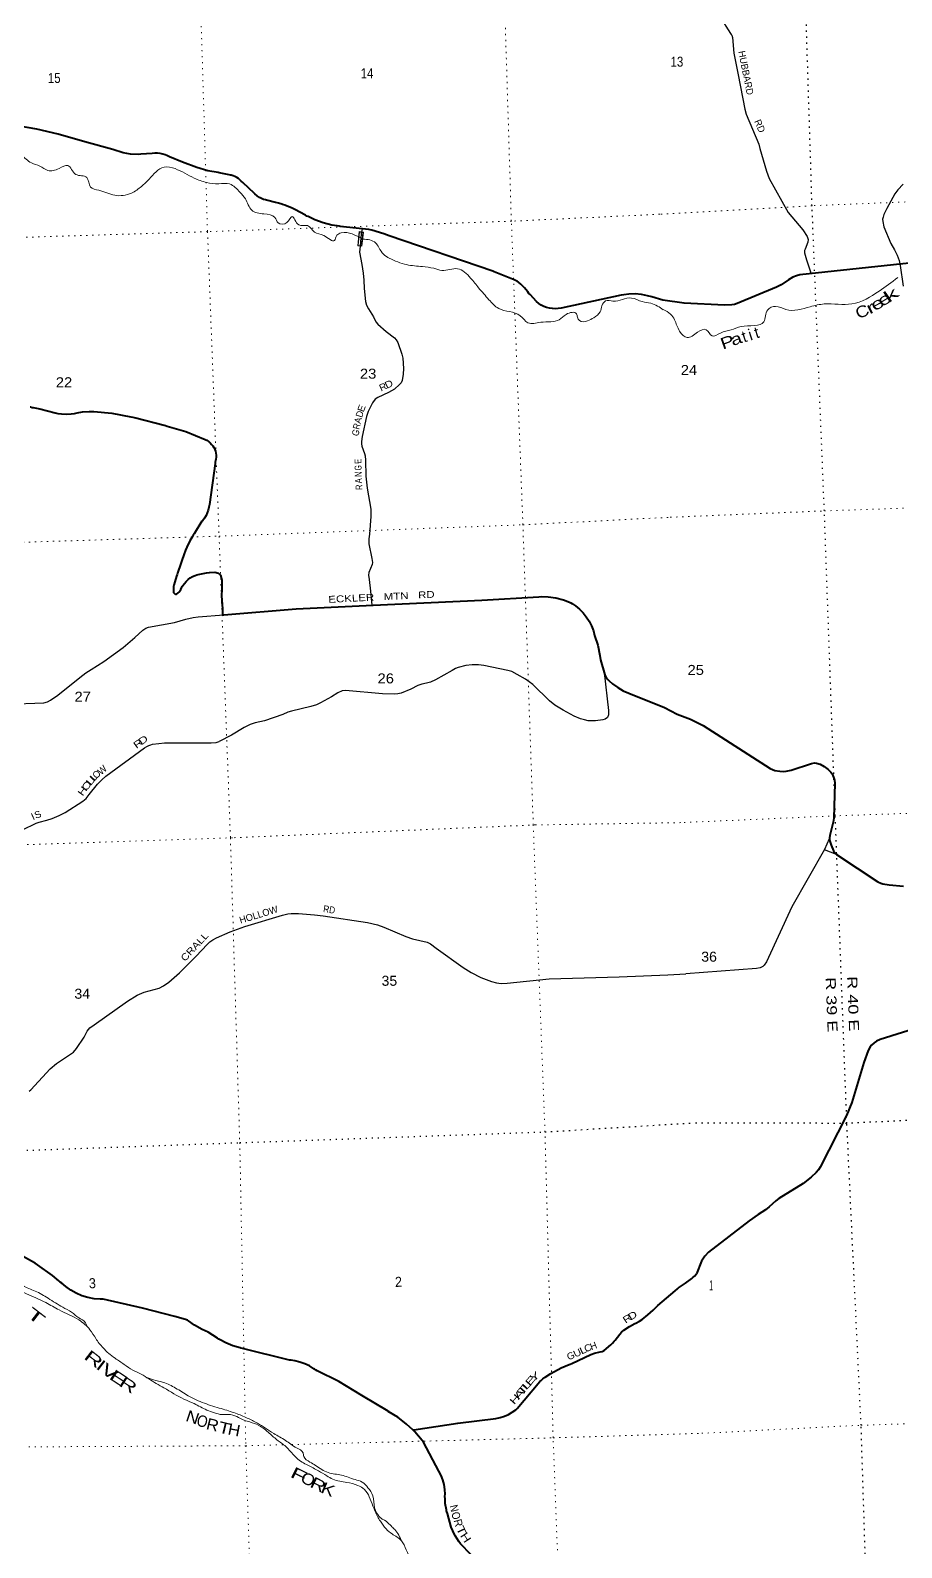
# Model space of a CAD drawing. Header units: feet. Extents: x 757852 to 1040949, y -536576 to -344549.
# Drawn here: x 780438 to 795673, y -435106 to -408566 of the extents above; entities that cross this region are included whole.
import ezdxf
from ezdxf.enums import TextEntityAlignment as Align

# ---------------------------------------------------------------- set-up
doc = ezdxf.new("R2010")
doc.units = ezdxf.units.FT
doc.header["$LTSCALE"] = 70
doc.linetypes.add('DOTTED', pattern=[1.5, 0.3, -1.2])
for name, color, linetype, lineweight in [('26', 7, 'Continuous', 40), ('29', 7, 'Continuous', 25), ('31', 7, 'Continuous', 13), ('39', 7, 'Continuous', 13), ('6', 7, 'DOTTED', 25), ('7', 7, 'DOTTED', 13)]:
    doc.layers.add(name, color=color, linetype=linetype, lineweight=lineweight)
for name, color, linetype in [('27', 7, 'Continuous'), ('30', 7, 'Continuous'), ('41', 7, 'Continuous')]:
    doc.layers.add(name, color=color, linetype=linetype)

msp = doc.modelspace()

# ---------------------------------------------------------------- linework, layer by layer
at = {"layer": '26'}
msp.add_line((786711.45, -432731.59), (786697.57, -432723.18), dxfattribs=at)
for points in [[(782660.09, -410715.87), (782612.93, -410716.29), (782566.08, -410721.64), (782370.6, -410734.24), (782321.18, -410737.43), (782320.6, -410737.42), (782191.94, -410729.07), (782060.6, -410706.6), (781883.14, -410652.39), (781392.1, -410513.99), (780921.49, -410382.7), (780549.34, -410293.16), (780113.44, -410216.6)], [(791497.82, -413286), (791302.93, -413227.52), (791230.64, -413206.9), (791122.27, -413186.09), (791012.33, -413176.72), (790902, -413178.89), (790817.42, -413189.47), (790770.83, -413195.31), (790767.42, -413196.05), (789721.2, -413424.75), (789718.59, -413425.31), (789667.99, -413433.25), (789616.83, -413435.87), (789565.69, -413433.13), (789515.11, -413425.05), (789465.65, -413411.73), (789417.85, -413393.31), (789372.25, -413370), (789329.33, -413342.05), (789289.56, -413309.77), (789179.29, -413185.36), (789154.29, -413167.13), (789136.93, -413142.13), (789132.66, -413135.98), (789078.07, -413068.78), (789016.75, -413007.65), (788972.37, -412971.83), (788952.47, -412955.77), (788922.37, -412941.57), (788900.74, -412931.37), (788574.64, -412800.72), (788549.64, -412788.56), (788524.64, -412780), (786710.69, -412158.83), (786618.07, -412123.61), (786407.04, -412060.67), (786381.31, -412052.99), (786357.04, -412050.32), (785853.19, -411994.86), (785836.76, -411993.05), (785803.19, -411987.82), (785709.59, -411973.22), (785558.68, -411934.99), (785412.58, -411881.19), (785297.91, -411824.73), (785274.83, -411813.37), (785247.91, -411798.86), (785065.48, -411700.55), (785042.14, -411687.98), (785015.48, -411677.4), (784885.84, -411625.99), (784848.95, -411611.36), (784835.84, -411606.69), (784776.25, -411588.67), (784755.24, -411582.32), (784726.25, -411575.35), (784567.12, -411537.12), (784547.76, -411532.46), (784517.12, -411523.29), (784512.54, -411521.92), (784477.24, -411507.37), (784443.66, -411489.21), (784412.16, -411467.63), (784406.09, -411462.46), (784362.79, -411425.62), (784356.09, -411419.26), (784152.11, -411225.7), (784127.11, -411201.98), (784102.11, -411178.83), (784075.89, -411157.12), (784046.29, -411137.44), (784014.8, -411120.96), (783981.75, -411107.87), (783947.52, -411098.3), (783937.47, -411096.6), (783912.47, -411092.36), (783887.47, -411088.64), (783770.33, -411064.24), (783740.62, -411058.05), (783720.33, -411054.76), (783539.56, -411020.8), (783347.45, -410963.39), (783099.82, -410870.15), (782872.71, -410777.28), (782868.26, -410775.46), (782822.71, -410754.6), (782798.22, -410743.95), (782753.24, -410729.78), (782707.03, -410720.38), (782660.09, -410715.87)], [(795969.47, -412618.19), (793891.2, -412843.81), (793835.85, -412856.88), (793772.65, -412881.27), (793695.95, -412931.48), (793566.75, -413015.5), (793487.57, -413058.41), (792799.42, -413344.74), (792752.52, -413358.87), (792702.61, -413368.24), (792574, -413373.8), (791869.9, -413337.35), (791497.82, -413286)], [(780437.43, -415152.56), (780438.83, -415152.89), (780471.48, -415160.56), (780488.83, -415164.13), (780603.28, -415187.69), (780871.15, -415255.37), (780895.26, -415261.46), (780921.15, -415265.53), (780979.98, -415274.77), (781064.72, -415279.1), (781149.46, -415274.55), (781207.97, -415265.21), (781232.97, -415261.88), (781257.97, -415257.13), (781348.22, -415239.98), (781465.12, -415230.25), (781496.05, -415230.1), (781519.61, -415229.99), (781546.05, -415232.27)], [(781546.05, -415232.27), (781860.15, -415259.47), (782194.33, -415324.1), (782230.41, -415333.44), (782255.41, -415337.93), (782280.41, -415344.32), (782777.83, -415471.53), (782802.83, -415479.37), (782827.83, -415486.69), (783155.83, -415582.76), (783496.09, -415722.49), (783504.7, -415726.63), (783522.3, -415735.09), (783554.7, -415757.61), (783558.17, -415760.02), (783584.42, -415782.68), (783608.15, -415807.96), (783629.11, -415835.58), (783647.07, -415865.25), (783661.83, -415896.62), (783673.23, -415929.37), (783681.14, -415963.13), (783685.48, -415997.53), (783686.21, -416032.2), (783683.3, -416066.75), (783678, -416094.53), (783671.41, -416120.31), (783668.01, -416144.53), (783568.1, -416856.68), (783561.41, -416907.72), (783549.42, -416957.78), (783532.27, -417006.31), (783510.13, -417052.79), (783483.26, -417096.69), (783451.94, -417137.55), (783438.9, -417152.24), (783303.05, -417370.12), (783287.46, -417395.12), (783272.33, -417420.12), (783226.36, -417494.4), (783172.79, -417605.42), (783153.21, -417657.11), (783140.64, -417690.33), (783134.85, -417707.11), (783012.81, -418060.93), (783004.19, -418085.93), (782995.47, -418110.93), (782963.04, -418210.32), (782949.14, -418269.86), (782943.32, -418294.8), (782941.68, -418319.86), (782939.85, -418347.62), (782940.69, -418371.47), (782941.57, -418396.46), (782963.81, -418421.47), (782967.15, -418423.03), (782971.64, -418424.59), (782976.26, -418425.66), (782980.97, -418426.25), (782985.71, -418426.33), (782990.44, -418425.93), (782993.64, -418425.31), (783018.56, -418410.54), (783043.63, -418385.46), (783046.78, -418381.91), (783058.45, -418365.59), (783068.36, -418348.13), (783070, -418344.37), (783079.88, -418319.52), (783094.06, -418294.37), (783103.26, -418278.06), (783130.74, -418239.4), (783162.12, -418203.82), (783197.05, -418171.73), (783235.14, -418143.45), (783275.97, -418119.32), (783319.11, -418099.58), (783349.72, -418089.29), (783370.22, -418083.28), (783399.72, -418077.69), (783519.24, -418055.01), (783520.22, -418054.82), (783569.24, -418047.53), (783662.96, -418045.08), (783730.11, -418062.11), (783763.79, -418094.76), (783787.92, -418182.16), (783787.09, -418339.08), (783780.49, -418458.06), (783799.04, -418686.5)], [(783799.04, -418686.5), (783797.49, -418767.13), (783796.99, -418793.24), (783822.01, -418791.15), (785084.11, -418685.91), (786434.56, -418619.98), (788333.16, -418534.94), (789326.83, -418471.72), (789376.74, -418468.55), (789376.83, -418468.55), (789494.47, -418473.98), (789627.79, -418494.25), (789758.26, -418528.34), (789866.84, -418569.25), (789888.36, -418577.85), (789916.84, -418596.55), (789968.05, -418630.15), (790038.62, -418687.85), (790102.78, -418752.61), (790159.81, -418823.73), (790209.09, -418900.41), (790250.09, -418981.83), (790282.35, -419067.08), (790304.11, -419148.56), (790360.21, -419321.65), (790397.91, -419499.66), (790408.24, -419576.23), (790483.08, -419836.39), (790507.53, -419886.94), (790533.67, -419917.6), (790559.67, -419941.12), (790619.37, -419995.13), (790709.43, -420060.89), (790805.87, -420116.88), (790903.71, -420160.95), (791526.44, -420407.96), (791749.18, -420528.49)], [(791749.18, -420528.49), (791981.96, -420616.54), (792109.87, -420675.85), (792203.46, -420725.8), (793372.24, -421475.22), (793417.8, -421497.61), (793456.01, -421510.88), (793546.04, -421526.06), (793608.1, -421530.39), (793655.67, -421526.49), (793743.76, -421507.9), (794098.64, -421390.5), (794151.7, -421379.78), (794183.68, -421383.68), (794247.63, -421402.41), (794318.46, -421439.92), (794388.79, -421492.15), (794435.73, -421540.71), (794456.65, -421570.97), (794482.38, -421626.38), (794497.21, -421683.35), (794505.68, -421731.3), (794487.07, -422347.47), (794478.73, -422416.84), (794415.8, -422649.7), (794409.08, -422690.84), (794413.76, -422731.43), (794440.94, -422815.58), (794482.39, -422915.6), (794505.79, -422951.5), (794536.23, -422983.31), (795259.86, -423458.89), (795307.55, -423480.62), (795344.99, -423493.1), (795455.74, -423513.39), (795706.89, -423537.43)], [(796079.73, -425974.67), (795296.67, -426218.16), (795231.61, -426248.79), (795190.6, -426274.34), (795146.93, -426314.93), (795121.97, -426346.14), (795086.36, -426409.9), (795010.69, -426619.06), (794799.96, -427320.32), (794706.71, -427544.08), (794246.88, -428451.68), (794218.8, -428498.51), (794181.36, -428542.21), (794090.89, -428626.5), (793952.26, -428734.03), (793526.22, -428997.97), (793473.18, -429038.55), (793354.1, -429146.09), (793292.24, -429194.64), (793167.45, -429278.92), (793005.05, -429387.8), (792295.48, -429939.15), (792229.97, -430007.82), (792173.81, -430095.23), (792083.74, -430317.61)], [(786694.17, -432721.13), (786235.44, -432443.27), (785830, -432198.37), (785453.79, -432012.8), (785424.27, -431998.23), (785403.79, -431983.25), (785392.93, -431975.3), (785316.42, -431928.02), (785235.39, -431889), (785150.72, -431858.66), (785063.35, -431837.34), (784997.21, -431828.38), (784968.93, -431824.55), (784947.21, -431819.22), (784171.34, -431628.81), (784146.34, -431621.86), (784121.34, -431616.16), (784107.58, -431613.02), (783978.7, -431574.29), (783854.58, -431522.29), (783757.65, -431469.16), (783732.65, -431459.8), (783707.65, -431443.24), (783548.04, -431337.53), (783442.3, -431290.42), (783306.96, -431214.62), (783201.28, -431139.93), (783183.72, -431127.51), (783151.28, -431117.73), (782962.14, -431060.67), (782400.49, -430917.46), (781709.57, -430762.08), (781659.92, -430761.39), (781551.42, -430751.58), (781444.54, -430730.49), (781340.44, -430698.34), (781240.28, -430655.49), (781145.14, -430602.4), (781056.08, -430539.66), (780986.65, -430478.96), (780961.65, -430460.47), (780936.65, -430439.48), (780827.71, -430348.02), (780561.55, -430157.83), (780524.44, -430131.32), (780511.55, -430124.17), (780198.11, -429950.4)], [(787123.38, -433044.9), (787142.72, -433042.02), (787910.84, -432927.63), (788576.83, -432846.81), (788652.93, -432831.15), (788726.97, -432807.61), (788798.15, -432776.47), (788865.68, -432738.06), (788928.83, -432692.8), (788952.95, -432672.68), (789074.93, -432526.29), (789349.43, -432201.83), (789367.95, -432179.94), (789401.13, -432152.59), (789441.51, -432121.83), (789541.38, -432060.39), (789721.41, -431962.33), (789857.48, -431904.52), (789878.98, -431895.39), (789907.48, -431882.12), (790236.89, -431728.8), (790302.13, -431704.36), (790404.43, -431680.86), (790435.9, -431671.86), (790449.63, -431667.66), (790472.98, -431656.06), (790585.88, -431557.4), (790616.36, -431526.11), (790648.4, -431493.21), (790661.54, -431476.11), (790743.27, -431369.69), (790777.38, -431336.17), (790818.46, -431298.8), (790915.22, -431237.07), (791010.63, -431184.95), (791026.05, -431177.71), (791089.85, -431143.12), (791135.47, -431112.32), (791237.46, -431035.85), (791330.89, -430949.14), (791362.16, -430914.72), (791378.78, -430896.42), (791409.87, -430870.35), (791714.14, -430615.16), (791754.79, -430578.42), (791773.41, -430561.59), (791804.79, -430540.24), (791893.22, -430480.09), (791918.22, -430460.98), (791943.22, -430444.66), (791959.15, -430432.41), (792002.48, -430399.42), (792022.33, -430381.55), (792052.1, -430357.72), (792083.74, -430317.61)], [(787123.38, -433044.9), (787017.9, -432944.63), (786861.74, -432824.6), (786693.89, -432721.55)], [(788142.53, -435227.72), (787960.78, -435038.41), (787928.41, -434996.06), (787869.8, -434907.16), (787846.97, -434861.86), (787823.84, -434811.73), (787798.94, -434746.96), (787731.04, -434509.27), (787721.29, -434479.9), (787716.33, -434459.27), (787712.86, -434444.84), (787694.25, -434332.95), (787689.44, -434252.99), (787687.03, -434212.98), (787687.41, -434202.99), (787688.57, -434172.11), (787684.39, -434087.56), (787671.4, -434003.9), (787649.73, -433922.07), (787619.63, -433842.94), (787581.42, -433767.4), (787312.86, -433262.79), (787288.46, -433230.21), (787160.66, -433080.33), (787123.38, -433044.9)]]:
    msp.add_lwpolyline(points, dxfattribs=at)
at = {"layer": '29'}
msp.add_line((794536.23, -422983.31), (794326.82, -422897.89), dxfattribs=at)
for points in [[(792485.77, -408315.07), (792682.23, -408618.15), (792694.26, -408640.21), (792701.27, -408652.25), (792713.3, -408688.35), (792738.93, -408963.38), (792814.12, -409344.37), (792929.78, -409943.9), (792955.25, -410034.3), (793178.33, -410557.63), (793194.08, -410630.94), (793310.62, -411030.97), (793358.73, -411155.32), (793686.42, -411751.03), (793948.05, -412056.62), (794020.19, -412174.21), (794036.23, -412226.35), (794035.64, -412269.89), (793984.11, -412394.83), (793976.1, -412418.9), (793974.3, -412460.09), (794007.67, -412579.31), (794088.98, -412822.34)], [(795698.38, -411253.74), (795604.65, -411353.85), (795552.53, -411426.06), (795411.99, -411682.29), (795363.12, -411787.07), (795348.08, -411831.2), (795341.07, -411867.3), (795344.07, -411907.41), (795360.46, -412000.9), (795485.58, -412292.91), (795549.53, -412402.81), (795596.83, -412499), (795627.7, -412591.34), (795648.88, -412677.72), (795701.41, -413038.64)], [(786239.87, -412039.33), (786222.13, -412122.34), (786202.42, -412338.08)], [(786202.42, -412338.08), (786194.87, -412443.96), (786237.13, -412663.27), (786256.19, -412815.26), (786271.85, -412937.24), (786272.38, -413080.02), (786301.06, -413310.02), (786315.53, -413372.25), (786348.16, -413435.04), (786438.03, -413577.28), (786481.21, -413663.58), (786514.27, -413704.53), (786658.84, -413830.65), (786802.76, -413942.73)], [(786802.76, -413942.73), (786835.15, -413977.51), (786864.01, -414026.48), (786933.05, -414231.16), (786949.36, -414302.74), (786963.17, -414482.31), (786959.4, -414579), (786939.32, -414689.5), (786919.23, -414729.69), (786894.13, -414759.82), (786806.27, -414840.19), (786703.35, -414900.47), (786512.58, -414985.85), (786469.9, -415018.5), (786422.21, -415081.29), (786346.9, -415231.98), (786315.52, -415321.13), (786241.47, -415668.97), (786228.92, -415756.87), (786226.41, -415797.05), (786236.45, -415839.75), (786281.64, -415965.32), (786291.67, -416008.01), (786296.7, -416085.87), (786301.72, -416362.13)], [(786301.72, -416362.13), (786328.09, -416571.83), (786389.59, -416939.75), (786393.35, -416993.75), (786393.35, -417069.09), (786368.25, -417380.51), (786358.21, -417460.88), (786358.21, -417546.26), (786408.41, -417802.44), (786413.44, -417837.59), (786419.71, -417874), (786412.18, -417909.16), (786356.96, -418047.29), (786353.19, -418093.76), (786363.23, -418174.13), (786383.31, -418375.04), (786408.41, -418621.15)], [(781305.34, -419883.65), (781407.23, -419804.56), (781500.13, -419745.85), (781724.24, -419608.07), (782060, -419360.2), (782262.1, -419187.35), (782402.27, -419060.16), (782456.07, -419024.28), (782506.59, -419004.72), (782956.43, -418923.18), (783158.54, -418864.48), (783285.67, -418835.13), (783370.43, -418822.08), (783822.01, -418791.15)], [(790470.84, -419800.65), (790545.83, -420465.02), (790545.83, -420540.02), (790532.79, -420582.43), (790490.42, -420611.77), (790448.04, -420628.08), (790320.91, -420646.01), (790193.78, -420641.13), (790125.33, -420628.08), (790055.24, -420608.51), (789946.04, -420562.86), (789756.98, -420458.5), (789607.03, -420367.17), (789515.76, -420295.43), (789222.38, -420008.44), (789098.51, -419913.85), (788948.56, -419832.33), (788857.29, -419783.4), (788785.58, -419760.58), (788366.69, -419674.14), (788277.06, -419662.74), (788164.59, -419661.09), (788055.4, -419675.78), (787920.11, -419713.28), (787874.47, -419729.58), (787814.18, -419760.58), (787520.8, -419923.64), (787432.78, -419966.03), (787364.33, -419982.35), (787286.09, -420001.9), (787214.39, -420028), (787090.52, -420086.71), (786921.01, -420158.46), (786862.33, -420171.49), (786810.17, -420174.75), (786595.04, -420171.5), (785949.61, -420112.8), (785889.3, -420120.94), (785812.7, -420151.93), (785701.87, -420223.68), (785512.8, -420328.04), (785439.45, -420362.28), (785343.3, -420393.27), (785004.29, -420471.54), (784940.71, -420492.73), (784854.34, -420530.24), (784534.89, -420641.13), (784371.9, -420680.26), (784280.62, -420709.61), (784176.31, -420758.54), (783954.65, -420895.51), (783739.51, -421006.4)], [(780040.55, -420353.29), (780672.95, -420327.2), (780736.53, -420312.52), (780790.3, -420281.54), (780920.69, -420196.74), (781305.34, -419883.65)], [(780302.1, -422547.36), (780538.43, -422434.85), (780593.84, -422415.28), (780727.5, -422382.66), (780822.03, -422353.31), (780942.64, -422297.87), (781046.95, -422248.95), (781353.37, -422050.01), (781412.04, -422004.35), (781464.2, -421932.6), (781614.15, -421749.97), (781687.49, -421673.33), (781757.58, -421612.99), (782435.61, -421117.27), (782472.56, -421092.21), (782510.51, -421072.83), (782542.27, -421061.21), (782576.35, -421052.68), (782684.97, -421037.37), (782781.14, -421025.95), (783244.02, -421025.95), (783602.6, -421025.95), (783685.72, -421021.07), (783739.51, -421006.4)], [(794405.5, -422705.86), (794327.39, -422896.5), (793754.2, -423895.82), (793308.08, -424857.59), (793272.04, -424916.22), (793243.98, -424940.29), (793199.88, -424964.35), (793132.73, -424976.39), (791901.89, -425069.22)], [(782134.11, -425547.78), (782303.61, -425443.4), (782425.85, -425389.59), (782688.26, -425319.47), (782768.12, -425278.71), (782857.76, -425215.11), (783046.83, -425052.04), (783340.2, -424758.53), (783529.27, -424556.33), (783574.78, -424511.54), (783627.45, -424471.24), (783692.25, -424438.92), (783931.84, -424332.93), (784187.73, -424243.24), (784846.2, -424041.04), (784937.46, -424018.21), (784999.4, -424011.69), (785126.54, -424014.95), (785405.85, -424034.91), (785556.82, -424054.08), (786332.64, -424171.49), (786507.02, -424212.26), (786619.49, -424249.76), (787002.5, -424414.46), (787121.49, -424458.49), (787375.75, -424517.19), (787432.79, -424541.65), (787532.22, -424621.55), (788008.14, -424960.73), (788145.04, -425045.52), (788317.81, -425133.58), (788500.35, -425205.33), (788588.37, -425228.16), (788669.86, -425237.94), (788775.91, -425234.66)], [(788775.91, -425234.66), (789510.32, -425154.73), (790735.44, -425118.67), (791586.54, -425083.68), (791901.89, -425069.22)], [(780416.23, -427122.98), (780445.56, -427096.89), (780784.58, -426728.37), (780895.41, -426637.05), (781190.41, -426439.73), (781247.46, -426376.15), (781377.85, -426173.95), (781430.01, -426069.59), (781480.53, -426015.76), (781553.88, -425958.7), (782134.11, -425547.78)]]:
    msp.add_lwpolyline(points, dxfattribs=at)
at = {"layer": '31'}
for p, q in [((786161.74, -412335.95), (786186.61, -412087.19)), ((786186.61, -412087.19), (786261.24, -412094.65))]:
    msp.add_line(p, q, dxfattribs=at)
msp.add_lwpolyline([(786261.24, -412094.65), (786236.36, -412343.41), (786161.74, -412335.95)], dxfattribs=at)
msp.add_lwpolyline([(786193.77, -412095.95), (786252.47, -412101.81), (786229.19, -412334.64), (786170.5, -412328.78)], close=True, dxfattribs=at)
at = {"layer": '39'}
for points in [[(777243.08, -409899.66), (777600.77, -409893.32), (777866.74, -409991.75), (777990.38, -410056.48), (778266.71, -410073.98), (778621.88, -410144.19), (778860.19, -410209.69), (779175.94, -410253.55), (779416.86, -410419.5), (779601.7, -410459.3), (779828.16, -410529.37), (780043.75, -410581.84), (780145.68, -410655.61), (780276.46, -410744.15), (780455.88, -410884.77), (780603.32, -410942.37), (780741.48, -411016.49), (780939.05, -410983.3), (781093.46, -410929.96), (781231.29, -411084.55), (781424.81, -411138.03), (781490.85, -411305.97), (781634.19, -411361.75), (781913.84, -411451.51), (782205.65, -411411.98), (782381.29, -411295.32), (782518.15, -411166.35), (782637.04, -411040.21), (782778.02, -410957.32), (782968.33, -410984.8), (783303.76, -411150.44), (783520.46, -411227), (783732.66, -411249.45), (783921.86, -411252.84), (784105.66, -411401.3), (784197.22, -411511.75), (784308.98, -411711.79), (784521.11, -411776.49), (784715.08, -411840), (784769.69, -411934.04), (784924.22, -411926.96), (785014.02, -411824.29), (785131.22, -411967.75), (785284.67, -411980.83), (785408.52, -412093.83), (785568.2, -412154.89), (785757.17, -412240.76), (785797.26, -412150.42), (785873.77, -412108.7), (786249.58, -412217.54)], [(786249.58, -412217.54), (786475.03, -412282.27), (786531.08, -412364.18), (786617.17, -412486.95), (786714.63, -412550.87), (787017.47, -412663.7), (787292.62, -412699.36), (787493.05, -412728.38), (787635.47, -412764.09), (787909.68, -412735.43), (788136.45, -412900.02), (788277.03, -413070.58), (788457.49, -413277.52), (788627.43, -413430.64), (789003.34, -413558.23), (789139.69, -413680.71), (789362.55, -413672.5), (789686.28, -413627.49), (789806.64, -413533.47), (789989.27, -413525.09), (790003.9, -413580.74), (790038.96, -413643.5), (790179.9, -413647.09), (790289.98, -413591.76), (790401.86, -413488.07), (790433.18, -413382.05), (790497.73, -413298.63), (790624.62, -413302.87), (790790.09, -413271.15), (790947.89, -413247.82), (791137.85, -413311.52), (791285.92, -413338.93), (791406.91, -413389.7), (791503.77, -413452.34)], [(791501.11, -413450.32), (791633.7, -413530.69), (791700.99, -413629.07), (791791.5, -413827.21), (791923.41, -413939.64), (792102.99, -413847.61), (792257.99, -413802.57), (792357.65, -413909.98), (792504.51, -413861.18), (792693.25, -413805.03), (792865.83, -413745.37), (793264.29, -413662.57), (793331.93, -413455.46), (793468.39, -413394.92), (793650.61, -413449.51), (794074.19, -413400.09), (794321.35, -413352.16), (794804.63, -413351.11), (795278.84, -413127.27), (795605.29, -412890.95)], [(776990.97, -429154.21), (777208.84, -429190.37), (777457.79, -429180.97), (777580.39, -429179.37), (777695.04, -429135.9), (777800.48, -429110.95), (777927.93, -429127.23), (777993.46, -429196.64), (778140.73, -429250.23), (778255.05, -429287.23), (778388.75, -429395.74), (778560.37, -429454.25), (778707.73, -429509.85), (778805.3, -429620.02), (778915.91, -429707.48), (779045.74, -429731.69), (779232.22, -429763.37), (779449.63, -429811.73), (779641.32, -429869.32), (779749.03, -429981.04), (779820.97, -430102.45), (779969.46, -430226.38), (780083.18, -430337.83), (780304.86, -430522.77), (780520.39, -430617.48), (780749.42, -430743.75), (781003.93, -430899.03), (781158.87, -430988.47), (781283.9, -431083.31), (781400.14, -431171.92), (781411.55, -431194.76), (781434.27, -431240.45)], [(778371.15, -429406.61), (778500.17, -429457.01), (778631.1, -429505.32), (778706.58, -429572.25), (778785.17, -429663.19), (778880.99, -429735.22), (779121.68, -429808.67), (779310.26, -429842.26), (779478.95, -429880.79), (779643.74, -429965.76), (779775, -430108.58), (779858.18, -430255.62), (779989.81, -430406.47), (780093.75, -430480.15), (780221.06, -430580.92), (780533.95, -430737.54), (780708.69, -430820.04), (780939.82, -430948.23), (781287.75, -431123.36), (781478.59, -431293.62), (781582.21, -431447.77), (781708.37, -431610.94), (781919.83, -431792.33), (782077.61, -431899.74), (782231.2, -432003.33), (782377.1, -432071.06), (782509.69, -432155.49), (782774.23, -432310.31), (783123.18, -432507.51), (783301.75, -432585.82), (783524.12, -432698.32), (783659.16, -432748.44), (783791.26, -432778.59), (783980.65, -432786), (784110.22, -432848.45), (784433.4, -432966.38), (784616.74, -433104.81), (784769.52, -433234.57), (784921.74, -433352.3), (785095.35, -433541.46), (785290.08, -433665.28), (785475.5, -433761.37), (785622.42, -433851.18), (785725.53, -433906.79), (785847.98, -433945.43), (785971.5, -433963.9), (786163.1, -434019.48), (786280.82, -434086.5), (786365.36, -434219.39), (786429.12, -434381.4), (786509.76, -434560.74), (786557.88, -434645.03), (786660.58, -434779.1), (786763.16, -434866.92), (786927.43, -434984.1), (787009.16, -435143.27), (787051.99, -435243.89), (787107.26, -435396.23), (787163.04, -435472.12), (787165.52, -435476.15)], [(782459.74, -432124.19), (782592.81, -432169.78), (782761.78, -432214.33), (782977.58, -432315.06), (783198.86, -432447.73), (783480.45, -432579.64), (783776.43, -432674.68), (784027.52, -432755.69), (784230.45, -432838.91), (784407.47, -432927.34), (784693.37, -433109.34), (784898.05, -433230.69), (785093.06, -433360.54), (785205.59, -433445.89), (785220.67, -433511.57), (785327.73, -433609.25), (785426.92, -433667.05), (785643.92, -433793.88), (785879.21, -433837.4), (786116.07, -433915.04), (786240.79, -433959.6), (786341.83, -434057.55), (786426.74, -434198.48), (786458.6, -434410.22), (786496.96, -434500.99), (786577.84, -434597.85), (786629.39, -434625.66), (786731.79, -434709.46), (786790.84, -434769.11), (786865.33, -434858.22), (786920, -434977.05)]]:
    msp.add_spline(points, degree=3, dxfattribs=at)
at = {"layer": '6'}
for points in [[(795323.21, -444080.28), (795296.48, -443555.27), (795132.72, -438260.87), (794964.89, -432964.59), (794715.37, -427684.93), (794512.81, -422305.32), (794321.73, -416971.58), (794106.42, -411632.57), (793941.8, -406374.37), (793791.65, -401003.18), (793704.09, -398396.7)], [(823659.71, -426575.47), (821537.1, -426640.91), (816164.6, -426833.09), (810832.75, -427042.08), (805458.75, -427240.64), (800064.53, -427433.64), (794715.37, -427684.93), (791991.65, -427678.33)], [(776497.15, -428241.87), (778800.92, -428212.26), (784099.48, -428021.62), (789436.37, -427833.26), (791991.65, -427678.33)]]:
    msp.add_lwpolyline(points, dxfattribs=at)
at = {"layer": '7'}
msp.add_line((784195.64, -432879.06), (784203.28, -433264.83), dxfattribs=at)
for points in [[(789677.43, -435780.7), (789579.83, -433185), (789436.37, -427833.26), (789231.86, -422466.21), (789050.77, -417214.76), (788848.85, -411903.91), (788685.43, -406599.35), (788469.6, -401204.66), (788369.79, -398584.92)], [(783073.22, -398765.92), (783192.37, -401378.23), (783375.75, -406810.6), (783535.87, -412087.16), (783738.53, -417414.06), (783936.87, -422690.88), (784099.48, -428021.62), (784194.55, -432824.02)], [(823086.37, -410551.05), (820943.35, -410561.96), (815583.52, -410773.84), (810248.93, -411023.11), (804967.77, -411186.3), (799618.46, -411413.93), (794106.42, -411632.57), (791444.82, -411782.88)], [(791444.82, -411782.88), (788848.85, -411903.91), (783535.87, -412087.16), (778227.98, -412250.06), (772875.76, -412410.97), (767545.66, -412484.38), (762220.39, -412706.41), (759795.96, -412773.3)], [(791627.14, -417082.67), (794321.73, -416971.58), (799748.57, -416785.75), (805125.36, -416539.17), (810408.59, -416377.93), (815794.95, -416116.99), (821140.69, -415903.54), (823277.65, -415897.16)], [(767216.01, -417855.3), (767769.5, -417834.45), (773067.74, -417724.28), (778418.6, -417577.51), (783738.53, -417414.06), (789050.77, -417214.76), (791627.14, -417082.67)], [(823468.55, -421232.74), (821346.75, -421266.96), (815980.39, -421462.96), (810627.52, -421704.77), (805262.41, -421876.61), (799859.51, -422121.99), (794512.81, -422305.32), (791810.91, -422424.52)], [(791810.91, -422424.52), (789268.86, -422464.21), (783973.87, -422688.88), (778652.58, -422866.47), (773275.98, -422978.22), (767960.72, -423155.53), (762594.29, -423357.33), (760148.27, -423441.37)], [(792178.36, -433105.81), (794964.89, -432964.59), (800284.18, -432802.21), (805612.28, -432601.38), (810979.37, -432365.16), (816332.66, -432199.71), (821725.44, -432014.93), (823851.8, -431944.39)], [(785008.98, -433302.21), (789579.83, -433185), (792178.36, -433105.81)], [(772860.93, -433603.76), (773444.76, -433580.81), (778834.08, -433351.83), (784204.43, -433322.84), (784859, -433306.06)], [(784203.28, -433264.83), (784204.43, -433322.84), (784378.71, -438645), (784489.77, -443947.95), (784504.92, -444455.91)]]:
    msp.add_lwpolyline(points, dxfattribs=at)

# ---------------------------------------------------------------- texts
at = {"layer": '27', "width": 1.25}
msp.add_text('ECKLER   MTN   RD', height=120, rotation=2.795, dxfattribs=at).set_placement((785651.09, -418579.94))
at = {"layer": '27'}
for s, rotation, width, p in [('D', 31.786, 1.3, (790999.74, -431095.66)), ('R', 32.823, 1.3, (790908.26, -431148.76)), ('G', 24.623, 1.05, (789911.12, -431804.4)), ('U', 25.702, 1.15, (790027.67, -431753.7)), ('L', 24.242, 1.35, (790128.71, -431704.14)), ('C', 24.977, 1.1, (790212.18, -431665.79)), ('Y', 40.342, 1.65, (789296.86, -432159.07)), ('T', 48.796, 1.9, (789089.21, -432384.68)), ('L', 46.9, 2, (789163.66, -432297.71)), ('E', 48.724, 1.7, (789225.99, -432221.91)), ('H', 49.013, 1.5, (788955.23, -432549.4)), ('A', 48.962, 1.7, (789031.01, -432459.77))]:
    msp.add_text(s, height=120, rotation=rotation, dxfattribs=dict(at, width=width)).set_placement(p, align=Align.CENTER)
msp.add_text('H', height=120, rotation=21.43, dxfattribs=at).set_placement((790305.91, -431632.53), align=Align.CENTER)
at = {"layer": '30'}
for s, rotation, p in [('HUBBARD', 281.164, (792816.36, -408935.49)), ('RD', 293.087, (793093.38, -410155.48))]:
    msp.add_text(s, height=120, rotation=rotation, dxfattribs=at).set_placement(p)
for s, rotation, width, p in [('R', 24.111, 1.1, (786628.14, -414857.8)), ('D', 27.357, 1.2, (786733.81, -414806.31)), ('D', 72.982, 0.95, (786253.39, -415294.75)), ('E', 70.608, 1.1, (786285.33, -415196.08)), ('G', 71.874, 0.9, (786183.94, -415620.88)), ('R', 75.982, 0.9, (786202.01, -415506.59)), ('E', 91.041, 0.7, (786227.01, -416103.54)), ('G', 91.041, 0.6, (786229.06, -416216.43)), ('N', 91.041, 0.65, (786231.12, -416329.81)), ('A', 91.041, 0.75, (786235.76, -416444.5)), ('R', 91.041, 0.65, (786245.05, -416556.09)), ('D', 36.171, 1.4, (782445.43, -421027.29)), ('R', 36.171, 1.4, (782357.78, -421089.56)), ('O', 50.612, 1.4, (781466.51, -421816.48)), ('L', 50.612, 1.85, (781536.01, -421731.5)), ('L', 47.26, 2, (781601.85, -421656.84)), ('H', 53.984, 1.35, (781396.9, -421906.68)), ('S', 20.952, 1.1, (780589.36, -422337.86)), ('I', 24.458, 1.15, (780506.05, -422371.42)), ('RD', 351.394, 0.9, (785655.35, -424002.83)), ('CRALL', 47.014, 1.2, (783353.04, -424634.48))]:
    msp.add_text(s, height=120, rotation=rotation, dxfattribs=dict(at, width=width)).set_placement(p, align=Align.CENTER)
for s, rotation, p in [('A', 75.982, (786226.51, -415402.69)), ('W', 41.171, (781732.43, -421547.28)), ('O', 45.725, (781638.37, -421620.54)), ('HOLLOW', 17.07, (784446.42, -424090.16))]:
    msp.add_text(s, height=120, rotation=rotation, dxfattribs=at).set_placement(p, align=Align.CENTER)
at = {"layer": '31'}
for s, rotation, width, p in [('N', 283.519, 0.9, (787783.66, -434433.59)), ('O', 285.943, 0.9, (787814.82, -434565.1)), ('R', 285.943, 0.95, (787854.24, -434691.92)), ('T', 294.769, 1.4, (787910.56, -434834.24)), ('H', 303.396, 1.25, (787992.95, -434966.78))]:
    msp.add_text(s, height=140, rotation=rotation, dxfattribs=dict(at, width=width)).set_placement(p, align=Align.CENTER)
at = {"layer": '41'}
for s, rotation, width, p in [('e', 31.194, 1.5, (795418.6, -413352.74)), ('k', 34.28, 1.85, (795542.77, -413273.36)), ('C', 24.442, 1.2, (795024.63, -413573.94)), ('r', 27.087, 1.55, (795175.47, -413504.07)), ('e', 28.649, 1.45, (795292.08, -413431.06)), ('P', 19.674, 1.35, (792659.03, -414111.28)), ('a', 19.48, 1.3, (792812.24, -414056.36)), ('T', 322.401, 1.95, (780473.09, -431137.97)), ('R', 322.342, 1.65, (781483.96, -431886.08)), ('I', 322.595, 1.5, (781613.71, -431995.09)), ('V', 322.595, 1.65, (781763.64, -432108.74)), ('E', 326.905, 1.7, (781925.31, -432224.57)), ('R', 326.905, 1.55, (782095.66, -432342.38)), ('N', 341.156, 1.15, (783244.62, -432919.4)), ('O', 347.156, 0.9, (783423.64, -432991.25)), ('R', 346.639, 1.1, (783602.85, -433053.97)), ('T', 346.189, 1.3, (783810.2, -433111.6)), ('H', 348.963, 1.1, (783982.92, -433143.86)), ('F', 333.722, 1.7, (785089.47, -433921.74)), ('O', 333.896, 1.15, (785252.3, -433999.59)), ('R', 333.252, 1.35, (785427.1, -434095.08)), ('K', 337.485, 1.3, (785606.16, -434178.75))]:
    msp.add_text(s, height=200, rotation=rotation, dxfattribs=dict(at, width=width)).set_placement(p, align=Align.CENTER)
for s, rotation, p in [('t', 18.122, (792951.36, -414015.25)), ('i', 17.612, (793057.06, -413984.8)), ('t', 16.612, (793166.52, -413945.41))]:
    msp.add_text(s, height=200, rotation=rotation, dxfattribs=at).set_placement(p, align=Align.CENTER)
at = {"layer": '6', "width": 1.35}
for s, p in [('R 39 E', (794344.02, -425131.29)), ('R 40 E', (794719.51, -425113.89))]:
    msp.add_text(s, height=175, rotation=272.156, dxfattribs=at).set_placement(p)
at = {"layer": '7'}
for s, width, p in [('14', 0.85, (786214.82, -409405.02)), ('13', 0.85, (791633.71, -409201.6)), ('15', 0.85, (780745.31, -409486.42)), ('23', 1.1, (786200.98, -414658.73)), ('24', 1.1, (791811.26, -414594.02)), ('22', 1.1, (780883.66, -414809)), ('26', 1.1, (786509.25, -419988.72)), ('25', 1.1, (791929.89, -419840.59)), ('27', 1.1, (781210.54, -420308.85)), ('36', 1.05, (792169.81, -424856.77)), ('35', 1.05, (786579.5, -425277.76)), ('34', 1.05, (781208.28, -425504.68)), ('1', 0.4, (792309.99, -430606.63))]:
    msp.add_text(s, height=175, dxfattribs=dict(at, width=width)).set_placement(p)
at = {"layer": '7', "width": 0.95}
for s, p in [('3', (781464.44, -430570.44)), ('2', (786817.4, -430546.29))]:
    msp.add_text(s, height=175, rotation=2.625, dxfattribs=at).set_placement(p)

doc.saveas('drawing.dxf')
